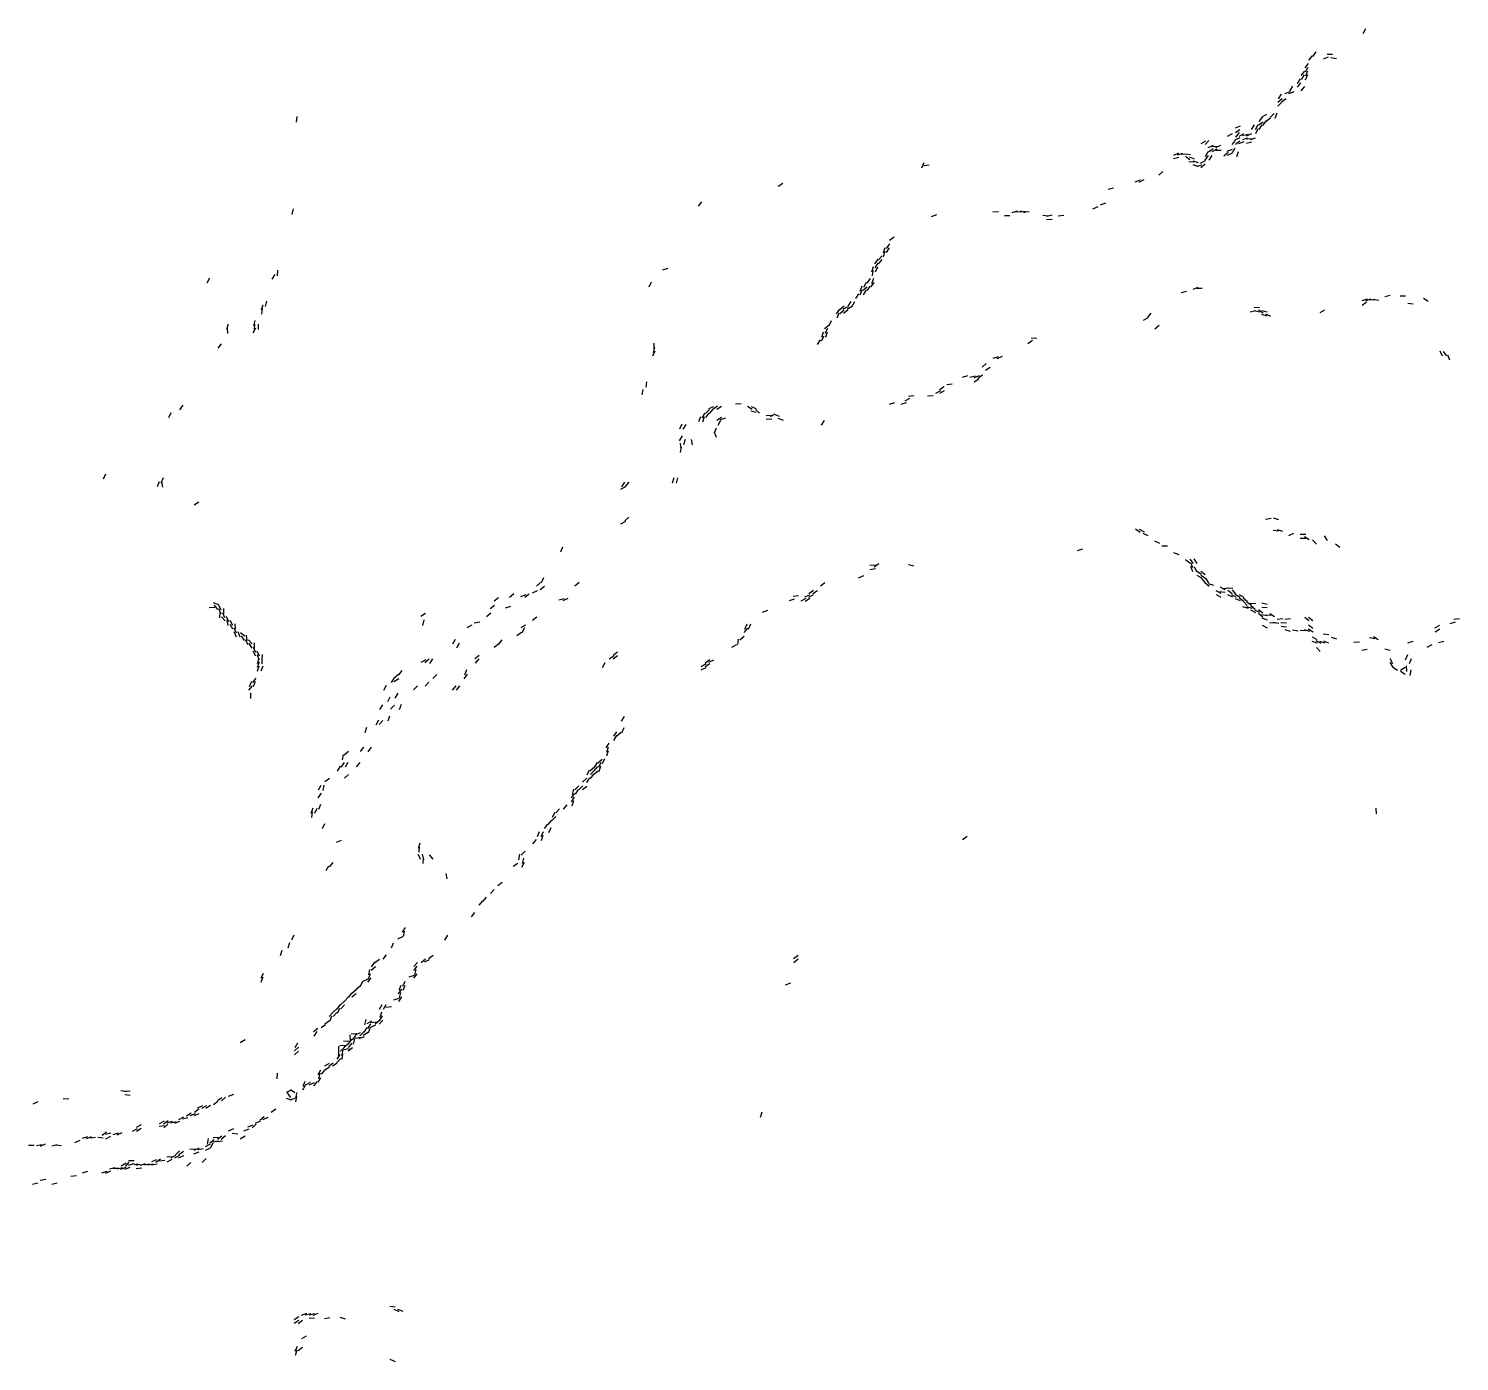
# Model space of a CAD drawing. Extents: x -664598 to -661481, y -979343 to -976126.
# Drawn here: x -663832 to -663087, y -976820 to -976126 of the extents above; entities that cross this region are included whole.
import ezdxf

# ---------------------------------------------------------------- set-up
doc = ezdxf.new("R2010")
doc.units = 0

msp = doc.modelspace()

# ---------------------------------------------------------------- linework, layer by layer
at = {"layer": 'CLIFF'}
for p, q in [((-663137.549, -976128.527), (-663136.211, -976125.953)), ((-663165.82, -976142.344), (-663163.94, -976140.136)), ((-663163.72, -976140.422), (-663162.04, -976138.058)), ((-663158.234, -976141.759), (-663155.526, -976140.721)), ((-663156.329, -976139.199), (-663153.431, -976139.281)), ((-663154.311, -976141.005), (-663151.449, -976141.475)), ((-663169.789, -976150.37), (-663167.971, -976148.11)), ((-663169.61, -976152.493), (-663168.15, -976149.987)), ((-663167.762, -976146.391), (-663165.998, -976144.089)), ((-663167.615, -976148.49), (-663166.145, -976145.99)), ((-663167.49, -976152.555), (-663166.27, -976149.925)), ((-663167.431, -976150.581), (-663166.329, -976147.899)), ((-663175.63, -976158.481), (-663174.13, -976155.999)), ((-663171.784, -976156.374), (-663169.976, -976154.106)), ((-663171.657, -976154.464), (-663170.103, -976152.016)), ((-663169.829, -976158.336), (-663167.931, -976156.144)), ((-663181.992, -976164.17), (-663179.768, -976162.31)), ((-663181.913, -976166.257), (-663179.847, -976164.223)), ((-663181.684, -976162.446), (-663180.076, -976160.034)), ((-663180.064, -976164.077), (-663177.696, -976162.403)), ((-663178.212, -976159.812), (-663175.548, -976158.668)), ((-663176.245, -976159.728), (-663173.515, -976158.752)), ((-663692.775, -976171.794), (-663692.985, -976174.686)), ((-663191.762, -976174.391), (-663189.998, -976172.089)), ((-663190.142, -976171.954), (-663187.618, -976170.526)), ((-663188.061, -976174.081), (-663185.699, -976172.399)), ((-663185.906, -976172.264), (-663183.854, -976170.216)), ((-663183.389, -976172.598), (-663182.371, -976169.882)), ((-663201.52, -976176.738), (-663204.24, -976177.742)), ((-663204.062, -976180.08), (-663201.698, -976178.4)), ((-663203.764, -976182.39), (-663201.996, -976180.09)), ((-663202.148, -976181.944), (-663199.612, -976180.536)), ((-663195.619, -976178.488), (-663194.141, -976175.992)), ((-663193.513, -976178.545), (-663192.247, -976175.935)), ((-663193.496, -976180.553), (-663192.264, -976177.927)), ((-663192.108, -976176.011), (-663189.652, -976174.469)), ((-663191.693, -976178.441), (-663190.067, -976176.039)), ((-663189.708, -976176.431), (-663188.052, -976174.049)), ((-663219.63, -976184.506), (-663222.13, -976185.974)), ((-663217.891, -976184.18), (-663219.869, -976186.3)), ((-663218.232, -976187.764), (-663215.528, -976186.716)), ((-663216.33, -976187.247), (-663213.43, -976187.233)), ((-663214.171, -976187.9), (-663211.589, -976186.58)), ((-663208.161, -976181.92), (-663205.599, -976180.56)), ((-663205.816, -976186.347), (-663203.944, -976184.133)), ((-663205.626, -976190.484), (-663204.134, -976187.996)), ((-663204.217, -976183.801), (-663201.543, -976182.679)), ((-663204.019, -976186.137), (-663201.741, -976184.343)), ((-663202.239, -976185.745), (-663199.521, -976184.735)), ((-663200.292, -976181.57), (-663197.468, -976180.91)), ((-663200.244, -976183.732), (-663197.516, -976182.748)), ((-663198.329, -976183.284), (-663195.431, -976183.196)), ((-663198.283, -976185.608), (-663195.477, -976184.872)), ((-663198.2, -976181.84), (-663195.56, -976180.64)), ((-663196.238, -976183.749), (-663193.522, -976182.731)), ((-663236.268, -976193.66), (-663233.492, -976192.82)), ((-663236.194, -976191.854), (-663233.566, -976190.626)), ((-663234.274, -976191.639), (-663231.486, -976190.841)), ((-663232.328, -976191.306), (-663229.432, -976191.174)), ((-663230.32, -976191.073), (-663227.44, -976191.407)), ((-663230.02, -976192.344), (-663227.74, -976194.136)), ((-663228.325, -976195.114), (-663225.435, -976195.366)), ((-663228.203, -976192.647), (-663225.557, -976193.833)), ((-663226.267, -976194.817), (-663223.493, -976195.663)), ((-663222.145, -976195.948), (-663219.615, -976194.532)), ((-663219.723, -976194.42), (-663218.037, -976192.06)), ((-663219.611, -976192.492), (-663218.149, -976189.988)), ((-663218.091, -976190.038), (-663215.669, -976188.442)), ((-663217.666, -976194.458), (-663216.094, -976192.022)), ((-663216.193, -976189.856), (-663213.567, -976188.624)), ((-663214.329, -976189.286), (-663211.431, -976189.194)), ((-663210.008, -976192.151), (-663207.752, -976190.329)), ((-663208.255, -976189.7), (-663205.505, -976188.78)), ((-663208.179, -976191.884), (-663205.581, -976190.596)), ((-663203.321, -976192.621), (-663202.439, -976189.859)), ((-663366.305, -976195.909), (-663367.455, -976198.571)), ((-663363.437, -976197.093), (-663366.323, -976197.387)), ((-663243.98, -976202.185), (-663241.78, -976200.295)), ((-663226.249, -976196.762), (-663223.511, -976197.718)), ((-663224.277, -976197.627), (-663221.483, -976196.853)), ((-663221.972, -976198.194), (-663219.788, -976196.286)), ((-663442.113, -976208.003), (-663439.647, -976206.477)), ((-663270.283, -976209.608), (-663267.477, -976208.872)), ((-663256.25, -976205.715), (-663253.51, -976204.765)), ((-663254.134, -976205.968), (-663251.626, -976204.512)), ((-663481.971, -976216.11), (-663483.789, -976218.37)), ((-663274.224, -976217.785), (-663271.536, -976216.695)), ((-663694.54, -976219.83), (-663695.22, -976222.65)), ((-663362.26, -976223.686), (-663359.5, -976222.794)), ((-663330.328, -976221.315), (-663327.432, -976221.165)), ((-663324.328, -976223.314), (-663321.432, -976223.166)), ((-663320.276, -976221.632), (-663317.484, -976220.848)), ((-663318.326, -976221.344), (-663315.434, -976221.136)), ((-663316.275, -976220.843), (-663313.485, -976221.637)), ((-663314.321, -976221.08), (-663311.439, -976221.4)), ((-663304.312, -976223.012), (-663301.448, -976223.468)), ((-663302.322, -976225.388), (-663299.438, -976225.092)), ((-663302.304, -976223.513), (-663299.456, -976222.967)), ((-663296.323, -976223.382), (-663293.437, -976223.098)), ((-663278.206, -976219.827), (-663275.554, -976218.653)), ((-663387.318, -976242.622), (-663386.442, -976239.858)), ((-663385.742, -976240.406), (-663384.018, -976238.074)), ((-663385.647, -976242.47), (-663384.113, -976240.01)), ((-663384.072, -976236.065), (-663381.688, -976234.415)), ((-663391.688, -976248.444), (-663390.072, -976246.036)), ((-663389.853, -976246.315), (-663387.907, -976244.165)), ((-663389.807, -976248.355), (-663387.953, -976246.125)), ((-663387.319, -976244.622), (-663386.441, -976241.858)), ((-663704.115, -976254.008), (-663705.645, -976256.472)), ((-663702.785, -976251.793), (-663702.975, -976254.687)), ((-663499.498, -976250.8), (-663502.262, -976251.68)), ((-663393.266, -976252.638), (-663392.494, -976249.842)), ((-663393.043, -976254.681), (-663392.717, -976251.799)), ((-663391.665, -976250.459), (-663390.095, -976248.021)), ((-663391.494, -976252.554), (-663390.266, -976249.926)), ((-663738.226, -976255.946), (-663739.534, -976258.534)), ((-663508.273, -976257.923), (-663509.487, -976260.557)), ((-663399.428, -976264.582), (-663398.332, -976261.898)), ((-663399.399, -976262.594), (-663398.361, -976259.886)), ((-663397.998, -976262.163), (-663395.762, -976260.317)), ((-663397.597, -976264.501), (-663396.163, -976261.979)), ((-663397.569, -976260.516), (-663396.191, -976257.964)), ((-663395.812, -976262.351), (-663393.948, -976260.129)), ((-663395.713, -976258.427), (-663394.047, -976256.053)), ((-663393.714, -976260.426), (-663392.046, -976258.054)), ((-663393.419, -976258.586), (-663392.341, -976255.894)), ((-663223.529, -976260.713), (-663226.231, -976261.767)), ((-663221.432, -976261.306), (-663224.328, -976261.174)), ((-663710.42, -976269.865), (-663711.34, -976272.615)), ((-663708.529, -976267.833), (-663709.231, -976270.647)), ((-663405.609, -976270.494), (-663404.151, -976267.986)), ((-663403.581, -976270.509), (-663402.179, -976267.971)), ((-663401.665, -976266.459), (-663400.095, -976264.021)), ((-663229.473, -976262.891), (-663232.287, -976263.589)), ((-663135.509, -976266.769), (-663138.251, -976267.711)), ((-663135.717, -976268.374), (-663138.043, -976270.106)), ((-663133.514, -976266.754), (-663136.246, -976267.726)), ((-663131.439, -976267.083), (-663134.321, -976267.397)), ((-663129.461, -976267.538), (-663132.299, -976266.942)), ((-663123.46, -976264.944), (-663126.3, -976265.536)), ((-663115.432, -976265.314), (-663118.328, -976265.166)), ((-663111.441, -976269.417), (-663114.319, -976269.063)), ((-663103.672, -976268.041), (-663106.088, -976266.439)), ((-663710.665, -976271.806), (-663711.095, -976274.674)), ((-663411.726, -976274.418), (-663410.034, -976272.062)), ((-663411.379, -976276.601), (-663410.381, -976273.879)), ((-663410.031, -976272.122), (-663407.729, -976270.358)), ((-663409.969, -976274.198), (-663407.791, -976272.282)), ((-663408.214, -976271.809), (-663405.546, -976270.671)), ((-663408.005, -976274.155), (-663405.755, -976272.325)), ((-663406.117, -976271.997), (-663403.643, -976270.483)), ((-663249.601, -976276.557), (-663252.159, -976277.923)), ((-663248.027, -976274.068), (-663249.733, -976276.412)), ((-663193.475, -976272.88), (-663196.285, -976273.6)), ((-663191.434, -976271.346), (-663194.326, -976271.134)), ((-663191.479, -976273.614), (-663194.281, -976272.866)), ((-663189.654, -976274.014), (-663192.106, -976272.466)), ((-663187.49, -976273.653), (-663190.27, -976272.827)), ((-663187.492, -976275.659), (-663190.268, -976274.821)), ((-663185.536, -976275.785), (-663188.224, -976274.695)), ((-663157.633, -976272.5), (-663160.127, -976273.98)), ((-663728.463, -976279.851), (-663729.297, -976282.629)), ((-663728.903, -976281.79), (-663728.857, -976284.69)), ((-663714.216, -976281.951), (-663715.544, -976284.529)), ((-663714.501, -976277.84), (-663715.259, -976280.64)), ((-663714.797, -976279.792), (-663714.963, -976282.688)), ((-663712.905, -976279.79), (-663712.855, -976282.69)), ((-663419.311, -976286.625), (-663418.449, -976283.855)), ((-663418.052, -976282.094), (-663415.708, -976280.386)), ((-663417.6, -976284.499), (-663416.16, -976281.981)), ((-663417.314, -976286.623), (-663416.446, -976283.857)), ((-663415.481, -976280.56), (-663414.279, -976277.92)), ((-663245.951, -976282.217), (-663243.809, -976280.263)), ((-663732, -976290.087), (-663733.76, -976292.393)), ((-663506.517, -976291.836), (-663507.243, -976294.644)), ((-663506.85, -976289.79), (-663506.91, -976292.69)), ((-663421.638, -976290.476), (-663420.122, -976288.004)), ((-663419.566, -976288.517), (-663418.194, -976285.963)), ((-663309.714, -976288.378), (-663312.046, -976290.102)), ((-663307.431, -976287.301), (-663310.329, -976287.179)), ((-663506.284, -976293.918), (-663507.476, -976296.562)), ((-663327.483, -976296.85), (-663330.277, -976297.63)), ((-663325.562, -976296.635), (-663328.198, -976297.845)), ((-663096.243, -976296.543), (-663097.517, -976293.937)), ((-663093.982, -976296.378), (-663095.778, -976294.102)), ((-663092.364, -976298.595), (-663093.396, -976295.885)), ((-663343.495, -976306.812), (-663346.265, -976307.668)), ((-663339.485, -976306.844), (-663342.275, -976307.636)), ((-663337.507, -976306.772), (-663340.253, -976307.708)), ((-663335.694, -976306.406), (-663338.066, -976308.074)), ((-663333.789, -976300.285), (-663335.971, -976302.195)), ((-663331.654, -976302.466), (-663334.106, -976304.014)), ((-663512.606, -976313.816), (-663513.154, -976316.664)), ((-663510.696, -976309.802), (-663511.064, -976312.678)), ((-663357.582, -976314.594), (-663360.178, -976315.886)), ((-663355.629, -976314.506), (-663358.131, -976315.974)), ((-663355.677, -976312.431), (-663358.083, -976314.049)), ((-663351.434, -976311.127), (-663354.326, -976311.353)), ((-663337.68, -976308.426), (-663340.08, -976310.054)), ((-663752.027, -976322.067), (-663753.733, -976324.413)), ((-663464.329, -976321.284), (-663461.431, -976321.196)), ((-663381.494, -976320.812), (-663384.266, -976321.668)), ((-663375.478, -976320.868), (-663378.282, -976321.612)), ((-663373.639, -976318.49), (-663376.121, -976319.99)), ((-663371.442, -976317.054), (-663374.318, -976317.426)), ((-663361.438, -976317.088), (-663364.322, -976317.392)), ((-663758.24, -976325.939), (-663759.52, -976328.541)), ((-663483.485, -976330.558), (-663482.275, -976327.922)), ((-663481.566, -976328.518), (-663480.194, -976325.962)), ((-663481.376, -976330.602), (-663480.384, -976327.878)), ((-663479.902, -976326.269), (-663477.858, -976324.211)), ((-663479.812, -976328.35), (-663477.948, -976326.13)), ((-663478.23, -976323.769), (-663475.53, -976322.711)), ((-663477.767, -976326.387), (-663475.993, -976324.093)), ((-663476.029, -976324.124), (-663473.731, -976322.356)), ((-663474.114, -976324.002), (-663471.646, -976322.478)), ((-663471.674, -976328.435), (-663474.086, -976330.045)), ((-663469.506, -976328.777), (-663472.254, -976329.703)), ((-663458.106, -976322.466), (-663455.654, -976324.014)), ((-663456.292, -976324.91), (-663453.468, -976325.57)), ((-663456.22, -976322.686), (-663453.54, -976323.794)), ((-663453.958, -976324.27), (-663451.802, -976326.21)), ((-663448.329, -976329.292), (-663445.431, -976329.188)), ((-663448.327, -976327.328), (-663445.433, -976327.152)), ((-663446.16, -976327.921), (-663443.6, -976326.559)), ((-663444.243, -976326.745), (-663441.517, -976327.735)), ((-663442.238, -976328.733), (-663439.522, -976329.747)), ((-663492.263, -976331.928), (-663493.497, -976334.552)), ((-663490.088, -976332.026), (-663491.672, -976334.454)), ((-663474.303, -976333.91), (-663475.457, -976336.57)), ((-663475.361, -976335.872), (-663474.399, -976338.608)), ((-663472.197, -976329.961), (-663473.563, -976332.519)), ((-663418.102, -976330.016), (-663419.658, -976332.464)), ((-663492.153, -976337.986), (-663493.607, -976340.494)), ((-663492.682, -976343.804), (-663493.078, -976346.676)), ((-663493.052, -976341.8), (-663492.708, -976344.68)), ((-663490.434, -976339.86), (-663491.326, -976342.62)), ((-663486.626, -976342.668), (-663487.134, -976339.812)), ((-663792.217, -976357.951), (-663793.543, -976360.529)), ((-663764.32, -976361.902), (-663765.44, -976364.578)), ((-663762.314, -976359.905), (-663763.446, -976362.575)), ((-663763.093, -976361.806), (-663762.667, -976364.674)), ((-663521.611, -976364.538), (-663524.149, -976365.942)), ((-663522.056, -976362.047), (-663523.704, -976364.433)), ((-663519.928, -976362.146), (-663521.832, -976364.334)), ((-663496.492, -976359.843), (-663497.268, -976362.637)), ((-663494.499, -976359.841), (-663495.261, -976362.639)), ((-663743.643, -976372.484), (-663746.117, -976373.996)), ((-663519.773, -976380.303), (-663521.987, -976382.177)), ((-663185.444, -976381.038), (-663188.316, -976381.442)), ((-663181.51, -976381.715), (-663184.25, -976380.765)), ((-663521.636, -976382.495), (-663524.124, -976383.985)), ((-663256.045, -976386.377), (-663253.715, -976388.103)), ((-663254.167, -976386.571), (-663251.593, -976387.909)), ((-663252.195, -976388.628), (-663249.565, -976389.852)), ((-663184.321, -976387.079), (-663181.439, -976387.401)), ((-663182.266, -976386.813), (-663179.494, -976387.667)), ((-663176.213, -976389.81), (-663173.547, -976388.67)), ((-663554.37, -976395.883), (-663555.39, -976398.597)), ((-663246.182, -976392.601), (-663243.578, -976393.879)), ((-663242.329, -976395.199), (-663239.431, -976395.281)), ((-663170.33, -976389.233), (-663167.43, -976389.247)), ((-663170.329, -976391.278), (-663167.431, -976391.202)), ((-663168.1, -976390.457), (-663165.66, -976392.023)), ((-663163.881, -976392.191), (-663161.879, -976394.289)), ((-663156.097, -976392.46), (-663157.663, -976390.02)), ((-663149.771, -976396.174), (-663151.989, -976394.306)), ((-663286.244, -976397.732), (-663283.516, -976396.748)), ((-663236.211, -976398.664), (-663233.549, -976399.816)), ((-663230.023, -976402.347), (-663227.737, -976404.133)), ((-663227.768, -976402.094), (-663225.992, -976404.386)), ((-663227.454, -976403.909), (-663226.306, -976406.571)), ((-663225.689, -976402.037), (-663224.071, -976404.443)), ((-663400.199, -976411.843), (-663397.561, -976410.637)), ((-663394.327, -976405.339), (-663391.433, -976405.141)), ((-663394.302, -976407.525), (-663391.458, -976406.955)), ((-663392.056, -976406.089), (-663389.704, -976404.391)), ((-663374.292, -976404.911), (-663371.468, -976405.569)), ((-663227.42, -976405.894), (-663226.34, -976408.586)), ((-663225.538, -976405.948), (-663224.222, -976408.532)), ((-663224.132, -976410.509), (-663221.628, -976411.971)), ((-663224.127, -976408.499), (-663221.633, -976409.981)), ((-663222.105, -976410.464), (-663219.655, -976412.016)), ((-663222.039, -976408.369), (-663219.721, -976410.111)), ((-663567.561, -976418.638), (-663570.199, -976419.842)), ((-663565.769, -976414.309), (-663567.991, -976416.171)), ((-663563.739, -976416.345), (-663566.021, -976418.135)), ((-663564.256, -976411.931), (-663565.504, -976414.549)), ((-663545.782, -976414.293), (-663547.978, -976416.187)), ((-663426.061, -976420.081), (-663423.699, -976418.399)), ((-663424.118, -976419.995), (-663421.642, -976418.485)), ((-663420.016, -976416.141), (-663417.744, -976414.339)), ((-663221.825, -976412.14), (-663219.935, -976414.34)), ((-663220.007, -976414.328), (-663217.753, -976416.152)), ((-663219.66, -976412.018), (-663218.1, -976414.462)), ((-663218.262, -976414.802), (-663215.498, -976415.678)), ((-663214.158, -976418.555), (-663211.602, -976419.925)), ((-663212.139, -976416.52), (-663209.621, -976417.96)), ((-663210.324, -976417.374), (-663207.436, -976417.106)), ((-663208.326, -976417.132), (-663205.434, -976417.348)), ((-663208.043, -976418.374), (-663205.717, -976420.106)), ((-663205.798, -976418.117), (-663203.962, -976420.363)), ((-663736.255, -976424.78), (-663733.505, -976425.7)), ((-663735.786, -976426.108), (-663733.974, -976428.372)), ((-663733.516, -976425.937), (-663732.244, -976428.543)), ((-663587.729, -976422.358), (-663590.031, -976424.122)), ((-663579.792, -976420.281), (-663581.968, -976422.199)), ((-663573.529, -976420.713), (-663576.231, -976421.767)), ((-663571.694, -976420.406), (-663574.066, -976422.074)), ((-663553.478, -976422.872), (-663556.282, -976423.608)), ((-663551.57, -976422.618), (-663554.19, -976423.862)), ((-663436.249, -976423.716), (-663433.511, -976422.764)), ((-663434.317, -976421.433), (-663431.443, -976421.047)), ((-663430.162, -976423.917), (-663427.598, -976422.563)), ((-663428.216, -976421.803), (-663425.544, -976420.677)), ((-663428.112, -976424.004), (-663425.648, -976422.476)), ((-663426.125, -976421.983), (-663423.635, -976420.497)), ((-663214.124, -976420.495), (-663211.636, -976421.985)), ((-663212.319, -976419.063), (-663209.441, -976419.417)), ((-663208.195, -976420.629), (-663205.565, -976421.851)), ((-663206.171, -976420.579), (-663203.589, -976421.901)), ((-663204.226, -976422.7), (-663201.534, -976423.78)), ((-663204.103, -976420.461), (-663201.657, -976422.019)), ((-663202.133, -976420.51), (-663199.627, -976421.97)), ((-663202.042, -976422.373), (-663199.718, -976424.107)), ((-663199.994, -976422.312), (-663197.766, -976424.168)), ((-663199.874, -976424.185), (-663197.886, -976426.295)), ((-663198.017, -976424.34), (-663195.743, -976426.14)), ((-663196.328, -976425.159), (-663193.432, -976425.321)), ((-663196.008, -976426.329), (-663193.752, -976428.151)), ((-663190.287, -976424.888), (-663187.473, -976425.592)), ((-663738.322, -976427.392), (-663735.438, -976427.088)), ((-663733.491, -976427.925), (-663732.269, -976430.555)), ((-663732.755, -976429.795), (-663733.005, -976432.685)), ((-663731.839, -976432.152), (-663729.921, -976434.328)), ((-663731.456, -976429.909), (-663730.304, -976432.571)), ((-663730.866, -976427.79), (-663730.894, -976430.69)), ((-663729.502, -976431.93), (-663728.258, -976434.55)), ((-663625.707, -976430.387), (-663628.053, -976432.093)), ((-663591.761, -976430.317), (-663593.999, -976432.163)), ((-663589.714, -976426.377), (-663592.046, -976428.103)), ((-663581.51, -976426.766), (-663584.25, -976427.714)), ((-663567.742, -976432.341), (-663570.018, -976434.139)), ((-663450.253, -976429.705), (-663447.507, -976428.775)), ((-663200.281, -976426.864), (-663197.479, -976427.616)), ((-663198.263, -976426.803), (-663195.497, -976427.677)), ((-663196.114, -976428.479), (-663193.646, -976430.001)), ((-663194.194, -976428.627), (-663191.566, -976429.853)), ((-663192.014, -976430.337), (-663189.746, -976432.143)), ((-663191.986, -976428.302), (-663189.774, -976430.178)), ((-663190.325, -976427.12), (-663187.435, -976427.36)), ((-663190.294, -976430.921), (-663187.466, -976431.559)), ((-663190.229, -976432.708), (-663187.531, -976433.772)), ((-663188.327, -976431.335), (-663185.433, -976431.145)), ((-663186.131, -976430.506), (-663183.629, -976431.974)), ((-663182.319, -976433.421), (-663179.441, -976433.059)), ((-663178.309, -976433.483), (-663175.451, -976432.997)), ((-663167.992, -976432.31), (-663165.768, -976434.17)), ((-663166.03, -976432.357), (-663163.73, -976434.123)), ((-663090.316, -976433.442), (-663087.444, -976433.038)), ((-663729.216, -976433.829), (-663728.544, -976436.651)), ((-663727.632, -976434), (-663726.128, -976436.48)), ((-663727.609, -976435.987), (-663726.151, -976438.493)), ((-663725.467, -976437.914), (-663724.293, -976440.566)), ((-663725.434, -976439.9), (-663724.326, -976442.58)), ((-663725.044, -976435.799), (-663724.716, -976438.681)), ((-663723.39, -976439.883), (-663722.37, -976442.597)), ((-663722.048, -976440.381), (-663719.712, -976442.099)), ((-663626.496, -976433.842), (-663627.264, -976436.638)), ((-663601.611, -976436.539), (-663604.149, -976437.941)), ((-663597.445, -976435.029), (-663600.315, -976435.451)), ((-663575.68, -976440.426), (-663578.08, -976442.054)), ((-663573.627, -976436.511), (-663576.133, -976437.969)), ((-663574.169, -976437.976), (-663575.591, -976440.504)), ((-663459.835, -976440.331), (-663457.925, -976438.149)), ((-663459.456, -976438.571), (-663458.304, -976435.909)), ((-663457.476, -976438.562), (-663456.284, -976435.918)), ((-663190.158, -976436.555), (-663187.602, -976437.925)), ((-663186.33, -976435.214), (-663183.43, -976435.266)), ((-663184.319, -976435.062), (-663181.441, -976435.418)), ((-663180.325, -976435.115), (-663177.435, -976435.365)), ((-663180.314, -976437.025), (-663177.446, -976437.455)), ((-663178.269, -976438.824), (-663175.491, -976439.656)), ((-663174.317, -976439.045), (-663171.443, -976439.435)), ((-663170.329, -976439.182), (-663167.431, -976439.298)), ((-663168.268, -976438.821), (-663165.492, -976439.659)), ((-663166.132, -976438.509), (-663163.628, -976439.971)), ((-663166.043, -976436.374), (-663163.717, -976438.106)), ((-663158.311, -976441.006), (-663155.449, -976441.474)), ((-663100.19, -976437.862), (-663097.57, -976436.618)), ((-663100.107, -976440.012), (-663097.653, -976438.468)), ((-663092.272, -976435.646), (-663089.488, -976434.834)), ((-663721.698, -976442.043), (-663720.062, -976444.437)), ((-663719.541, -976443.949), (-663718.219, -976446.531)), ((-663719.024, -976441.797), (-663718.736, -976444.683)), ((-663717.823, -976444.139), (-663715.937, -976446.341)), ((-663717.611, -976445.988), (-663716.149, -976448.492)), ((-663715.464, -976447.913), (-663714.296, -976450.567)), ((-663714.832, -976445.791), (-663714.928, -976448.689)), ((-663610.187, -976443.966), (-663611.573, -976446.514)), ((-663608.178, -976445.971), (-663609.582, -976448.509)), ((-663587.735, -976446.35), (-663590.025, -976448.13)), ((-663585.994, -976444.092), (-663587.766, -976446.388)), ((-663466.143, -976447.953), (-663463.617, -976446.527)), ((-663463.093, -976446.674), (-663462.667, -976443.806)), ((-663461.998, -976444.164), (-663459.762, -976442.316)), ((-663164.265, -976444.81), (-663161.495, -976445.67)), ((-663164.151, -976442.543), (-663161.609, -976443.937)), ((-663162.185, -976444.608), (-663159.575, -976445.872)), ((-663159.91, -976450.318), (-663161.85, -976448.162)), ((-663160.267, -976444.817), (-663157.493, -976445.663)), ((-663158.223, -976444.693), (-663155.537, -976445.787)), ((-663154.265, -976442.81), (-663151.495, -976443.67)), ((-663142.329, -976445.304), (-663139.431, -976445.176)), ((-663134.303, -976442.964), (-663131.457, -976443.516)), ((-663132.072, -976442.414), (-663129.688, -976444.066)), ((-663114.257, -976445.694), (-663111.503, -976444.786)), ((-663104.155, -976447.93), (-663101.605, -976446.55)), ((-663098.283, -976445.606), (-663095.477, -976444.874)), ((-663715.549, -976449.954), (-663714.211, -976452.526)), ((-663713.436, -976449.901), (-663712.324, -976452.579)), ((-663712.382, -976455.878), (-663713.378, -976458.602)), ((-663712.408, -976453.869), (-663713.352, -976456.611)), ((-663713.264, -976451.842), (-663712.496, -976454.638)), ((-663710.768, -976451.794), (-663710.992, -976454.686)), ((-663710.842, -976453.79), (-663710.918, -976456.69)), ((-663625.589, -976454.58), (-663628.171, -976455.9)), ((-663623.788, -976454.286), (-663625.972, -976456.194)), ((-663622.062, -976454.043), (-663623.698, -976456.437)), ((-663597.709, -976452.384), (-663600.051, -976454.096)), ((-663597.995, -976454.091), (-663599.765, -976456.389)), ((-663533.571, -976458.515), (-663532.189, -976455.965)), ((-663530.121, -976453.99), (-663527.639, -976452.49)), ((-663528.058, -976452.086), (-663525.702, -976450.394)), ((-663528.058, -976454.085), (-663525.702, -976452.395)), ((-663480.035, -976456.116), (-663477.725, -976454.364)), ((-663478.193, -976455.855), (-663475.567, -976454.625)), ((-663138.309, -976449.486), (-663135.451, -976448.994)), ((-663126.28, -976448.862), (-663123.48, -976449.618)), ((-663123.704, -976456.047), (-663122.056, -976458.433)), ((-663123.577, -976453.969), (-663122.183, -976456.511)), ((-663115.411, -976454.589), (-663114.349, -976451.891)), ((-663113.456, -976456.571), (-663112.304, -976453.909)), ((-663712.503, -976457.84), (-663713.257, -976460.64)), ((-663710.313, -976457.906), (-663711.447, -976460.574)), ((-663639.807, -976462.265), (-663641.953, -976464.215)), ((-663637.989, -976460.096), (-663639.771, -976462.384)), ((-663619.842, -976462.228), (-663621.918, -976464.252)), ((-663604.048, -976462.053), (-663605.712, -976464.427)), ((-663604.401, -976459.871), (-663605.359, -976462.609)), ((-663482.207, -976459.824), (-663479.553, -976458.656)), ((-663482.13, -976457.974), (-663479.63, -976456.506)), ((-663480.081, -976458.052), (-663477.679, -976456.428)), ((-663122.092, -976458.443), (-663119.668, -976460.037)), ((-663118.094, -976460.033), (-663115.666, -976458.447)), ((-663118.07, -976460.412), (-663115.69, -976462.068)), ((-663114.828, -976460.689), (-663114.932, -976457.791)), ((-663113.15, -976462.665), (-663112.61, -976459.815)), ((-663715.98, -976468.103), (-663717.78, -976470.377)), ((-663716.284, -976465.918), (-663717.476, -976468.562)), ((-663714.019, -976464.073), (-663715.741, -976466.407)), ((-663714.31, -976465.907), (-663715.45, -976468.573)), ((-663646.202, -976467.958), (-663647.558, -976470.522)), ((-663642.097, -976464.02), (-663643.663, -976466.46)), ((-663639.652, -976464.469), (-663642.108, -976466.011)), ((-663629.866, -976468.204), (-663631.894, -976470.276)), ((-663623.932, -976466.143), (-663625.828, -976468.337)), ((-663609.993, -976468.093), (-663611.767, -976470.387)), ((-663607.946, -976468.131), (-663609.814, -976470.349)), ((-663716.895, -976471.79), (-663716.865, -976474.69)), ((-663648.124, -976478.003), (-663649.636, -976480.477)), ((-663644.189, -976473.965), (-663645.571, -976476.515)), ((-663641.897, -976478.174), (-663643.863, -976480.306)), ((-663640.109, -976472.012), (-663641.651, -976474.468)), ((-663638.315, -976477.905), (-663639.445, -976480.575)), ((-663644.369, -976483.883), (-663645.391, -976486.597)), ((-663523.662, -976486.461), (-663522.098, -976484.019)), ((-663656.402, -976489.871), (-663657.358, -976492.609)), ((-663650.197, -976485.961), (-663651.563, -976488.519)), ((-663647.935, -976486.14), (-663649.825, -976488.34)), ((-663527.74, -976494.408), (-663526.02, -976492.072)), ((-663526.006, -976494.153), (-663523.754, -976492.327)), ((-663523.403, -976492.592), (-663522.357, -976489.888)), ((-663657.967, -976500.114), (-663659.793, -976502.366)), ((-663654.029, -976500.066), (-663655.731, -976502.414)), ((-663531.626, -976500.484), (-663530.134, -976497.996)), ((-663531.375, -976502.603), (-663530.385, -976499.877)), ((-663527.582, -976496.509), (-663526.178, -976493.971)), ((-663668.059, -976508.045), (-663669.701, -976510.435)), ((-663668.653, -976503.808), (-663669.107, -976506.672)), ((-663665.761, -976502.318), (-663667.999, -976504.162)), ((-663666.179, -976507.971), (-663667.581, -976510.509)), ((-663659.978, -976508.104), (-663661.782, -976510.376)), ((-663537.653, -976510.467), (-663536.107, -976508.013)), ((-663535.989, -976508.175), (-663533.771, -976506.305)), ((-663535.512, -976510.545), (-663534.248, -976507.935)), ((-663533.471, -976508.564), (-663532.289, -976505.916)), ((-663531.278, -976504.634), (-663530.482, -976501.846)), ((-663670.154, -976509.985), (-663671.606, -976512.495)), ((-663665.86, -976514.21), (-663667.9, -976516.27)), ((-663541.521, -976514.54), (-663540.239, -976511.94)), ((-663540.027, -976512.127), (-663537.733, -976510.353)), ((-663539.881, -976514.289), (-663537.879, -976512.191)), ((-663539.757, -976516.395), (-663538.003, -976514.085)), ((-663538.007, -976514.152), (-663535.753, -976512.328)), ((-663537.843, -976512.324), (-663535.917, -976510.156)), ((-663535.255, -976512.641), (-663534.505, -976509.839)), ((-663680.15, -976519.987), (-663681.61, -976522.493)), ((-663678.602, -976519.817), (-663679.158, -976522.663)), ((-663675.682, -976516.424), (-663678.078, -976518.056)), ((-663549.258, -976524.64), (-663548.502, -976521.84)), ((-663547.886, -976522.284), (-663545.874, -976520.196)), ((-663547.681, -976524.448), (-663546.079, -976522.032)), ((-663545.929, -976522.241), (-663543.831, -976520.239)), ((-663544.005, -976522.155), (-663541.755, -976520.325)), ((-663543.963, -976518.204), (-663541.797, -976516.276)), ((-663541.647, -976518.47), (-663540.113, -976516.01)), ((-663680.023, -976524.07), (-663681.737, -976526.41)), ((-663680.308, -976529.907), (-663681.452, -976532.573)), ((-663553.843, -976532.324), (-663551.917, -976530.156)), ((-663549.78, -976526.377), (-663547.98, -976524.103)), ((-663549.64, -976528.475), (-663548.12, -976526.005)), ((-663549.306, -976530.626), (-663548.454, -976527.854)), ((-663684.331, -976531.898), (-663685.429, -976534.582)), ((-663684.707, -976533.8), (-663685.053, -976536.68)), ((-663682.252, -976531.933), (-663683.508, -976534.547)), ((-663559.9, -976538.271), (-663557.86, -976536.209)), ((-663559.543, -976536.529), (-663558.217, -976533.951)), ((-663557.85, -976534.317), (-663555.91, -976532.163)), ((-663131.002, -976531.795), (-663130.758, -976534.685)), ((-663678.324, -976539.901), (-663679.436, -976542.579)), ((-663567.402, -976546.593), (-663566.358, -976543.887)), ((-663565.566, -976546.517), (-663564.194, -976543.963)), ((-663563.745, -976542.404), (-663562.015, -976540.076)), ((-663561.774, -976540.381), (-663559.986, -976538.099)), ((-663561.56, -976544.521), (-663560.2, -976541.959)), ((-663669.524, -976548.726), (-663672.236, -976549.754)), ((-663629.33, -976552.618), (-663628.43, -976549.862)), ((-663629.018, -976554.683), (-663628.742, -976551.797)), ((-663569.769, -976550.385), (-663567.991, -976548.095)), ((-663565.372, -976548.604), (-663564.388, -976545.876)), ((-663346.086, -976548.045), (-663343.674, -976546.435)), ((-663673.952, -976560.126), (-663675.808, -976562.354)), ((-663628.163, -976558.5), (-663629.597, -976555.98)), ((-663626.544, -976558.65), (-663627.216, -976555.83)), ((-663626.955, -976560.688), (-663626.805, -976557.792)), ((-663623.83, -976556.145), (-663621.93, -976558.335)), ((-663580.079, -976562.056), (-663577.681, -976560.424)), ((-663577.12, -976558.67), (-663576.64, -976555.81)), ((-663575.94, -976556.23), (-663573.82, -976554.25)), ((-663575.589, -976562.505), (-663574.171, -976559.975)), ((-663575.166, -976560.662), (-663574.594, -976557.818)), ((-663676.17, -976561.976), (-663677.59, -976564.504)), ((-663615.077, -976565.803), (-663614.683, -976568.677)), ((-663591.862, -976576.307), (-663589.898, -976574.173)), ((-663588.036, -976572.116), (-663585.724, -976570.364)), ((-663597.827, -976582.338), (-663595.933, -976580.142)), ((-663595.81, -976580.353), (-663593.95, -976578.127)), ((-663601.788, -976588.37), (-663599.972, -976586.11)), ((-663637.67, -976596.456), (-663636.09, -976594.024)), ((-663637.102, -976598.673), (-663636.658, -976595.807)), ((-663696.433, -976601.861), (-663697.327, -976604.619)), ((-663694.27, -976597.924), (-663695.49, -976600.556)), ((-663643.391, -976604.597), (-663642.369, -976601.883)), ((-663640.187, -976599.868), (-663637.573, -976598.612)), ((-663615.649, -976600.469), (-663614.111, -976598.011)), ((-663700.415, -976605.867), (-663701.345, -976608.613)), ((-663653.737, -976614.41), (-663652.023, -976612.07)), ((-663652.026, -976612.129), (-663649.734, -976610.351)), ((-663647.815, -976610.348), (-663645.945, -976608.132)), ((-663631.836, -976614.33), (-663629.924, -976612.15)), ((-663627.97, -976612.197), (-663625.79, -976610.283)), ((-663626.219, -976611.796), (-663623.541, -976610.684)), ((-663624.064, -976610.077), (-663621.696, -976608.403)), ((-663434.063, -976610.079), (-663431.697, -976608.401)), ((-663434.01, -976612.148), (-663431.75, -976610.332)), ((-663710.246, -976617.936), (-663711.514, -976620.544)), ((-663710.359, -976619.887), (-663711.401, -976622.593)), ((-663655.4, -976620.594), (-663654.36, -976617.886)), ((-663655.137, -976618.667), (-663654.623, -976615.813)), ((-663654.002, -976616.158), (-663651.758, -976614.322)), ((-663634.265, -976619.67), (-663631.495, -976618.81)), ((-663631.801, -976620.36), (-663629.959, -976618.12)), ((-663631.781, -976616.376), (-663629.979, -976614.104)), ((-663631.281, -976618.634), (-663630.479, -976615.846)), ((-663663.989, -976628.174), (-663661.771, -976626.306)), ((-663662.002, -976626.158), (-663659.758, -976624.322)), ((-663659.513, -976624.545), (-663658.247, -976621.935)), ((-663658.18, -976621.882), (-663655.58, -976620.598)), ((-663655.754, -976622.397), (-663654.006, -976620.083)), ((-663639.704, -976628.433), (-663638.056, -976626.047)), ((-663639.423, -976626.584), (-663638.337, -976623.896)), ((-663637.493, -976624.554), (-663636.267, -976621.926)), ((-663637.411, -976626.589), (-663636.349, -976623.891)), ((-663438.232, -976623.763), (-663435.528, -976622.717)), ((-663671.777, -976636.379), (-663669.983, -976634.101)), ((-663669.963, -976634.204), (-663667.797, -976632.276)), ((-663669.83, -976636.336), (-663667.93, -976634.144)), ((-663667.851, -976632.317), (-663665.909, -976630.163)), ((-663665.719, -976630.423), (-663664.041, -976628.057)), ((-663664.039, -976630.112), (-663661.721, -976628.368)), ((-663649.569, -976636.516), (-663648.191, -976633.964)), ((-663647.536, -976636.533), (-663646.224, -976633.947)), ((-663642.26, -976631.684), (-663639.5, -976630.796)), ((-663639.648, -976632.47), (-663638.112, -976630.01)), ((-663639.274, -976630.635), (-663638.486, -976627.845)), ((-663678.028, -976644.126), (-663675.732, -976642.354)), ((-663675.871, -976640.298), (-663673.889, -976638.182)), ((-663675.376, -976642.602), (-663674.384, -976639.878)), ((-663673.896, -976638.275), (-663671.864, -976636.205)), ((-663673.827, -976640.338), (-663671.933, -976638.142)), ((-663671.457, -976638.57), (-663670.303, -976635.91)), ((-663657.247, -976644.643), (-663656.513, -976641.837)), ((-663651.995, -976644.167), (-663649.765, -976642.313)), ((-663649.876, -976644.294), (-663647.884, -976642.186)), ((-663649.652, -976642.467), (-663648.108, -976640.013)), ((-663649.369, -976640.605), (-663648.391, -976637.875)), ((-663646.313, -976635.462), (-663643.447, -976635.018)), ((-663684.027, -976648.127), (-663681.733, -976646.353)), ((-663683.65, -976650.469), (-663682.11, -976648.011)), ((-663680.063, -976646.079), (-663677.697, -976644.401)), ((-663664.804, -976652.688), (-663664.956, -976649.792)), ((-663664.328, -976649.312), (-663661.432, -976649.168)), ((-663662.192, -976649.858), (-663659.568, -976648.622)), ((-663659.888, -976650.282), (-663657.872, -976648.198)), ((-663658.137, -976649.963), (-663655.623, -976648.517)), ((-663657.666, -976648.458), (-663656.094, -976646.022)), ((-663656.128, -976643.979), (-663653.632, -976642.501)), ((-663655.652, -976646.467), (-663654.108, -976644.013)), ((-663655.336, -976648.617), (-663654.424, -976645.863)), ((-663654.315, -976643.45), (-663651.445, -976643.03)), ((-663654.198, -976645.844), (-663651.562, -976644.636)), ((-663719.629, -976652.507), (-663722.131, -976653.973)), ((-663693.971, -976658.195), (-663691.789, -976656.285)), ((-663693.595, -976656.502), (-663692.165, -976653.978)), ((-663670.871, -976658.69), (-663670.889, -976655.79)), ((-663670.327, -976655.148), (-663667.433, -976655.332)), ((-663669.891, -976658.279), (-663667.869, -976656.201)), ((-663665.431, -976653.294), (-663668.329, -976653.186)), ((-663668.309, -976657.483), (-663665.451, -976656.997)), ((-663668.006, -976656.153), (-663665.754, -976654.327)), ((-663666.038, -976658.113), (-663663.722, -976656.367)), ((-663665.824, -976654.34), (-663663.936, -976652.14)), ((-663665.804, -976656.357), (-663663.956, -976654.123)), ((-663663.787, -976652.371), (-663661.973, -976650.109)), ((-663663.241, -976654.644), (-663662.519, -976651.836)), ((-663662.31, -976651.48), (-663659.45, -976651)), ((-663660.222, -976651.79), (-663657.538, -976650.69)), ((-663693.976, -976660.19), (-663691.784, -976658.29)), ((-663678.163, -976665.915), (-663675.597, -976664.565)), ((-663676.01, -976666.148), (-663673.75, -976664.332)), ((-663674.095, -976666.031), (-663671.665, -976664.449)), ((-663671.899, -976664.271), (-663669.861, -976662.209)), ((-663671.712, -976662.427), (-663670.048, -976660.053)), ((-663670.872, -976660.69), (-663670.888, -976657.79)), ((-663669.25, -976660.642), (-663668.51, -976657.838)), ((-663669.009, -976662.684), (-663668.751, -976659.796)), ((-663702.943, -976672.689), (-663702.817, -976669.791)), ((-663681.617, -976670.489), (-663680.143, -976667.991)), ((-663681.611, -976674.493), (-663680.149, -976671.987)), ((-663681.218, -976672.65), (-663680.542, -976669.83)), ((-663679.814, -976670.349), (-663677.946, -976668.131)), ((-663678.119, -976667.993), (-663675.641, -976666.487)), ((-663781.446, -976679.452), (-663784.314, -976679.028)), ((-663779.431, -976679.196), (-663782.329, -976679.284)), ((-663695.528, -976678.715), (-663698.232, -976679.765)), ((-663693.701, -976680.084), (-663696.059, -976678.396)), ((-663689.643, -976678.473), (-663688.117, -976676.007)), ((-663689.378, -976676.602), (-663688.382, -976673.878)), ((-663688.15, -976675.94), (-663685.61, -976674.54)), ((-663686.188, -976675.865), (-663683.572, -976674.615)), ((-663683.8, -976676.361), (-663681.96, -976674.119)), ((-663827.564, -976684.632), (-663830.196, -976685.848)), ((-663811.431, -976683.29), (-663814.329, -976683.19)), ((-663779.438, -976681.393), (-663782.322, -976681.087)), ((-663744.197, -976687.846), (-663741.563, -976686.634)), ((-663742.146, -976687.947), (-663739.614, -976686.533)), ((-663740.117, -976687.997), (-663737.643, -976686.483)), ((-663735.989, -976686.174), (-663733.771, -976684.306)), ((-663734.059, -976684.084), (-663731.701, -976682.396)), ((-663731.984, -976684.18), (-663729.776, -976682.3)), ((-663728.237, -976681.752), (-663725.523, -976680.728)), ((-663698.244, -976682.749), (-663695.516, -976683.731)), ((-663697.69, -976680.037), (-663696.07, -976682.443)), ((-663696.268, -976683.659), (-663693.492, -976682.821)), ((-663693.174, -976682.66), (-663692.586, -976679.82)), ((-663693.141, -976684.666), (-663692.619, -976681.814)), ((-663762.028, -976696.126), (-663759.732, -976694.354)), ((-663754.178, -976693.887), (-663751.582, -976692.593)), ((-663752.291, -976693.574), (-663749.469, -976692.906)), ((-663750.097, -976692.028), (-663747.663, -976690.452)), ((-663748.235, -976691.756), (-663745.525, -976690.724)), ((-663746.226, -976691.78), (-663743.534, -976690.7)), ((-663746.014, -976690.143), (-663743.746, -976688.337)), ((-663711.978, -976694.187), (-663709.782, -976692.293)), ((-663710.198, -976693.845), (-663707.562, -976692.635)), ((-663706.064, -976690.077), (-663703.696, -976688.403)), ((-663451.309, -976692.625), (-663450.451, -976689.855)), ((-663794.039, -976702.111), (-663791.721, -976700.369)), ((-663792.297, -976701.547), (-663789.463, -976700.933)), ((-663788.267, -976701.664), (-663785.493, -976700.816)), ((-663786.211, -976701.816), (-663783.549, -976700.664)), ((-663778.17, -976699.903), (-663775.59, -976698.577)), ((-663776.129, -976697.976), (-663773.631, -976696.504)), ((-663776.095, -976700.032), (-663773.665, -976698.448)), ((-663764.32, -976697.409), (-663761.44, -976697.071)), ((-663764.168, -976695.906), (-663761.592, -976694.574)), ((-663761.987, -976698.177), (-663759.773, -976696.303)), ((-663760.27, -976695.653), (-663757.49, -976694.827)), ((-663758.292, -976695.568), (-663755.468, -976694.912)), ((-663756.231, -976695.766), (-663753.529, -976694.714)), ((-663728.193, -976699.855), (-663725.567, -976698.625)), ((-663726.323, -976701.099), (-663723.437, -976701.381)), ((-663720.227, -976699.778), (-663717.533, -976698.702)), ((-663718.25, -976697.714), (-663715.51, -976696.766)), ((-663715.949, -976698.219), (-663713.811, -976696.261)), ((-663714.194, -976695.853), (-663711.566, -976694.627)), ((-663832.33, -976707.264), (-663829.43, -976707.216)), ((-663828.308, -976707.49), (-663825.452, -976706.99)), ((-663826.191, -976707.86), (-663823.569, -976706.62)), ((-663820.294, -976707.559), (-663817.466, -976706.921)), ((-663818.324, -976707.113), (-663815.436, -976707.367)), ((-663808.2, -976705.839), (-663805.56, -976704.641)), ((-663804.254, -976703.705), (-663801.506, -976702.775)), ((-663802.236, -976703.754), (-663799.524, -976702.726)), ((-663800.324, -976703.371), (-663797.436, -976703.109)), ((-663796.316, -976703.042), (-663793.444, -976703.438)), ((-663792.157, -976703.926), (-663789.603, -976702.554)), ((-663748.329, -976709.181), (-663745.431, -976709.299)), ((-663746.183, -976709.876), (-663743.577, -976708.604)), ((-663744.31, -976709.478), (-663741.45, -976709.002)), ((-663740.196, -976709.848), (-663737.564, -976708.632)), ((-663740.172, -976707.898), (-663737.588, -976706.582)), ((-663739.123, -976706.67), (-663738.637, -976703.81)), ((-663738.056, -976706.089), (-663735.704, -976704.391)), ((-663737.475, -976708.562), (-663736.285, -976705.918)), ((-663736.329, -976703.305), (-663733.431, -976703.175)), ((-663736.301, -976705.53), (-663733.459, -976704.95)), ((-663734.32, -976705.41), (-663731.44, -976705.07)), ((-663734.039, -976704.111), (-663731.721, -976702.369)), ((-663732.002, -976704.159), (-663729.758, -976702.321)), ((-663722.107, -976704.013), (-663719.653, -976702.467)), ((-663784.146, -976717.947), (-663781.614, -976716.533)), ((-663781.818, -976718.345), (-663779.942, -976716.135)), ((-663780.329, -976715.28), (-663777.431, -976715.2)), ((-663780.244, -976717.733), (-663777.516, -976716.747)), ((-663778.265, -976716.812), (-663775.495, -976717.668)), ((-663774.251, -976717.713), (-663771.509, -976716.767)), ((-663768.222, -976715.789), (-663765.538, -976714.691)), ((-663766.066, -976716.075), (-663763.694, -976714.405)), ((-663764.314, -976715.455), (-663761.446, -976715.025)), ((-663760.328, -976713.32), (-663757.432, -976713.16)), ((-663760.174, -976715.895), (-663757.586, -976714.585)), ((-663758.16, -976713.921), (-663755.6, -976712.559)), ((-663756.151, -976713.938), (-663753.609, -976712.542)), ((-663755.915, -976712.256), (-663753.845, -976710.224)), ((-663754.218, -976713.799), (-663751.542, -976712.681)), ((-663754.047, -976712.101), (-663751.713, -976710.379)), ((-663749.956, -976718.212), (-663747.804, -976716.268)), ((-663746.239, -976711.744), (-663743.521, -976710.736)), ((-663741.908, -976716.263), (-663739.852, -976714.217)), ((-663810.318, -976723.424), (-663807.442, -976723.056)), ((-663804.27, -976721.654), (-663801.49, -976720.826)), ((-663794.255, -976721.701), (-663791.505, -976720.779)), ((-663792.227, -976721.777), (-663789.533, -976720.703)), ((-663790.277, -976719.628), (-663787.483, -976718.852)), ((-663788.329, -976719.178), (-663785.431, -976719.302)), ((-663786.296, -976719.553), (-663783.464, -976718.927)), ((-663784.259, -976719.688), (-663781.501, -976718.792)), ((-663782.236, -976719.753), (-663779.524, -976718.727)), ((-663776.325, -976719.362), (-663773.435, -976719.118)), ((-663776.318, -976717.054), (-663773.442, -976717.426)), ((-663772.3, -976717.535), (-663769.46, -976716.945)), ((-663770.293, -976717.565), (-663767.467, -976716.915)), ((-663768.317, -976717.436), (-663765.443, -976717.044)), ((-663830.283, -976727.606), (-663827.477, -976726.874)), ((-663826.316, -976725.442), (-663823.444, -976725.038)), ((-663820.291, -976727.574), (-663817.469, -976726.906)), ((-663644.313, -976791.021), (-663641.447, -976791.459)), ((-663694.12, -976797.992), (-663691.64, -976796.488)), ((-663694.098, -976800.027), (-663691.662, -976798.453)), ((-663692.047, -976800.1), (-663689.713, -976798.38)), ((-663690.256, -976795.699), (-663687.504, -976794.781)), ((-663688.285, -976795.598), (-663685.475, -976794.882)), ((-663686.326, -976797.136), (-663683.434, -976797.344)), ((-663686.299, -976795.537), (-663683.461, -976794.943)), ((-663684.243, -976795.736), (-663681.517, -976794.744)), ((-663678.312, -976797.466), (-663675.448, -976797.014)), ((-663670.271, -976796.831), (-663667.489, -976797.649)), ((-663642.193, -976792.625), (-663639.567, -976793.855)), ((-663640.237, -976792.729), (-663637.523, -976793.751)), ((-663693.487, -976814.557), (-663692.273, -976811.923)), ((-663692.038, -976814.112), (-663689.722, -976812.368)), ((-663690.162, -976807.917), (-663687.598, -976806.563)), ((-663693.326, -976816.62), (-663692.434, -976813.86)), ((-663644.2, -976818.64), (-663641.56, -976819.84))]:
    msp.add_line(p, q, dxfattribs=at)

doc.saveas('drawing.dxf')
